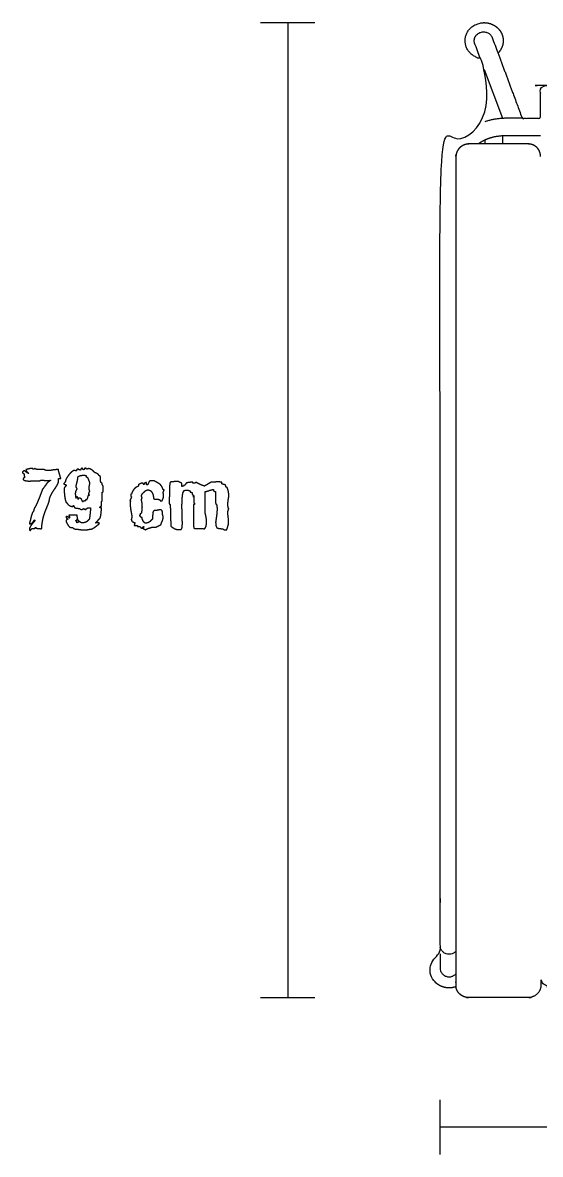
# Model space of a CAD drawing. Header units: millimetres. Extents: x 511 to 4583, y 596 to 2504.
# Drawn here: x 511 to 931, y 1587 to 2504 of the extents above; entities that cross this region are included whole.
import ezdxf

# ---------------------------------------------------------------- set-up
doc = ezdxf.new("R2010")
doc.units = ezdxf.units.MM
doc.layers.add('Inner', color=7, linetype='Continuous', true_color=0x3f00fe)
doc.layers.add('Outer', color=7, linetype='Continuous', true_color=0xbe00fe)

msp = doc.modelspace()

# ---------------------------------------------------------------- linework, layer by layer
at = {"layer": 'Inner'}
for p, q in [((725.76, 2503.49), (725.66, 1713.49)), ((900.07, 2405.21), (900.04, 2412.1)), ((885.49, 2408.3), (885.5, 2405.22)), ((1579.28, 1608.47), (849.28, 1608.56))]:
    msp.add_line(p, q, dxfattribs=at)
for points in [[(747.69, 2503.49), (703.64, 2503.48)], [(899.97, 2425.87), (885.28, 2465.28)], [(747.69, 1713.49), (703.64, 1713.48)], [(849.29, 1586.54), (849.28, 1630.59)]]:
    msp.add_lwpolyline(points, dxfattribs=at)
for points, degree, knots in [([(881.85, 2474.47), (880.3, 2478.65), (878.74, 2482.82), (877.18, 2486.99), (877.09, 2487.3), (876.92, 2488.11), (876.87, 2489.46), (877.13, 2490.74), (877.51, 2491.71), (878, 2492.64), (878.8, 2493.68), (880.04, 2494.74), (881, 2495.25), (881.49, 2495.45), (882.28, 2495.76), (883.6, 2496.06), (885.35, 2496.01), (887.06, 2495.68), (888.63, 2494.93), (889.95, 2493.82), (890.79, 2492.8), (891.23, 2492), (891.41, 2491.56), (893, 2487.3), (894.59, 2483.04), (896.18, 2478.77)], 3, [0, 0, 0, 0, 1, 1, 1, 1.04279, 1.112235, 1.181679, 1.216401, 1.251123, 1.320568, 1.390012, 1.459457, 1.459457, 1.459457, 1.570568, 1.626123, 1.681679, 1.79279, 1.848346, 1.903901, 1.968441, 1.968441, 1.968441, 2.968441, 2.968441, 2.968441, 2.968441]), ([(915.86, 2426), (908.47, 2426), (901.08, 2425.99), (892.92, 2425.66), (885.43, 2423.21)], 2, [0, 0, 0, 1, 1, 1.587025, 1.587025, 1.587025]), ([(880.01, 2405.23), (883.02, 2407.42), (889.98, 2410.48), (897.46, 2411.9), (901.26, 2412.16), (915.9, 2412.17), (930.54, 2412.18)], 2, [0, 0, 0, 1, 2, 3, 3, 4, 4, 4]), ([(512.1, 2140.51), (511.76, 2140.17), (511.42, 2140.06), (511.08, 2139.96), (510.74, 2139.62)], 2, [56, 56, 56, 57, 57, 58, 58, 58]), ([(510.74, 2138.67), (511.08, 2138.32), (511.42, 2138.22), (511.76, 2138.12), (512.1, 2137.78)], 2, [59, 59, 59, 60, 60, 61, 61, 61]), ([(515.31, 2138.26), (514.62, 2138.6), (513.87, 2139.21), (513.12, 2139.83), (512.1, 2140.51)], 2, [54, 54, 54, 55, 55, 56, 56, 56]), ([(518.92, 2142.35), (517.56, 2142.35), (516.19, 2142.04), (514.83, 2141.74), (513.46, 2141.39)], 2, [49, 49, 49, 50, 50, 51, 51, 51]), ([(513.46, 2141.39), (513.81, 2140.03), (514.28, 2139.48), (514.76, 2138.94), (515.78, 2138.26)], 2, [51, 51, 51, 52, 52, 53, 53, 53]), ([(520.76, 2142.35), (520.15, 2141.74), (519.47, 2141.74), (518.92, 2141.74), (518.92, 2142.35)], 2, [47, 47, 47, 48, 48, 49, 49, 49]), ([(527.99, 2141.39), (527.72, 2141.39), (527, 2141.36), (526.29, 2141.33), (525.33, 2141.33), (523.97, 2141.33), (522.57, 2141.5), (521.17, 2141.67), (520.76, 2142.35)], 2, [43, 43, 43, 44, 44, 45, 45, 46, 46, 47, 47, 47]), ([(530.24, 2140.51), (529.56, 2140.85), (529.12, 2140.95), (528.68, 2141.05), (527.99, 2141.39)], 2, [41, 41, 41, 42, 42, 43, 43, 43]), ([(539.79, 2141.39), (537.41, 2141.39), (535.02, 2140.95), (532.63, 2140.51), (530.24, 2140.51)], 2, [39, 39, 39, 40, 40, 41, 41, 41]), ([(540.34, 2138.8), (540.2, 2139.35), (540.07, 2139.76), (539.93, 2140.17), (539.79, 2140.51)], 2, [36, 36, 36, 37, 37, 38, 38, 38]), ([(552.55, 2140.78), (551.32, 2140.23), (550.06, 2139.08), (548.8, 2137.92), (547.74, 2136.52), (546.68, 2135.12), (546, 2133.69), (545.32, 2132.25), (545.32, 2131.23)], 2, [113, 113, 113, 114, 114, 115, 115, 116, 116, 117, 117, 117]), ([(554.39, 2140.3), (553.64, 2140.3), (553.27, 2140.54), (552.89, 2140.78), (552.55, 2140.78)], 2, [111, 111, 111, 112, 112, 113, 113, 113]), ([(556.17, 2141.67), (555.14, 2141.67), (554.77, 2141.5), (554.39, 2141.33), (554.39, 2140.3)], 2, [109, 109, 109, 110, 110, 111, 111, 111]), ([(556.92, 2141.19), (556.85, 2141.26), (556.64, 2141.26), (556.17, 2141.26), (556.17, 2141.67)], 2, [107, 107, 107, 108, 108, 109, 109, 109]), ([(559.37, 2142.62), (558.35, 2142.28), (558.11, 2142.04), (557.87, 2141.8), (557.53, 2140.78)], 2, [104, 104, 104, 105, 105, 106, 106, 106]), ([(561.15, 2142.62), (560.8, 2141.87), (560.7, 2141.74), (560.6, 2141.6), (560.26, 2141.26)], 2, [100, 100, 100, 101, 101, 102, 102, 102]), ([(562.85, 2141.67), (562.58, 2141.67), (562.51, 2141.8), (562.44, 2141.94), (562.1, 2142.62)], 2, [97, 97, 97, 98, 98, 99, 99, 99]), ([(569.33, 2138.94), (569.06, 2139.21), (568.55, 2139.72), (568.03, 2140.23), (567.35, 2140.78), (566.67, 2141.33), (565.89, 2141.74), (565.1, 2142.14), (564.35, 2142.14), (563.46, 2142.14), (562.99, 2141.67)], 2, [91, 91, 91, 92, 92, 93, 93, 94, 94, 95, 95, 96, 96, 96]), ([(572.95, 2136.28), (572.26, 2137.3), (571.65, 2137.78), (571.04, 2138.26), (569.33, 2138.94)], 2, [89, 89, 89, 90, 90, 91, 91, 91]), ([(512.58, 2135.53), (512.17, 2134.85), (511.69, 2134.57), (511.21, 2134.3), (511.21, 2133.28)], 2, [63, 63, 63, 64, 64, 65, 65, 65]), ([(511.21, 2133.28), (512.3, 2132.53), (513.53, 2132.32), (514.76, 2132.12), (516.06, 2132.12), (517.63, 2132.12), (519.16, 2132.25), (520.69, 2132.39), (522.2, 2132.39), (522.6, 2132.39), (523.05, 2132.39), (523.49, 2132.39), (523.9, 2132.32)], 2, [65, 65, 65, 66, 66, 67, 67, 68, 68, 69, 69, 70, 70, 71, 71, 71]), ([(523.9, 2132.32), (524.65, 2132.32), (525.06, 2132.56), (525.47, 2132.8), (526.15, 2132.8), (527.11, 2132.8), (528.37, 2132.66), (529.63, 2132.53), (531, 2132.53), (532.56, 2132.53), (533.45, 2132.8)], 2, [71, 71, 71, 72, 72, 73, 73, 74, 74, 75, 75, 76, 76, 76]), ([(530.72, 2130.55), (530.38, 2130.21), (529.84, 2129.46), (529.29, 2128.71), (528.68, 2127.82), (528.06, 2126.93), (527.52, 2126.18), (526.97, 2125.43), (526.63, 2125.09)], 2, [-16, -16, -16, -15, -15, -14, -14, -13, -13, -12, -12, -12]), ([(533.01, 2132.42), (532.56, 2132.05), (532.05, 2131.67), (531.54, 2131.3), (531.13, 2130.96), (530.72, 2130.62), (530.72, 2130.55)], 2, [-19, -19, -19, -18, -18, -17, -17, -16, -16, -16]), ([(532.56, 2117.86), (533.31, 2120.18), (534.54, 2122.23), (535.77, 2124.27), (536.96, 2126.01), (538.16, 2127.75), (539.01, 2129.25), (539.86, 2130.75), (539.86, 2132.05), (539.86, 2132.59), (539.79, 2132.8)], 2, [23, 23, 23, 24, 24, 25, 25, 26, 26, 27, 27, 28, 28, 28]), ([(539.86, 2134.1), (540.41, 2134.16), (540.85, 2134.16), (541.3, 2134.16), (541.64, 2134.16)], 2, [29, 29, 29, 30, 30, 31, 31, 31]), ([(541.7, 2134.1), (541.7, 2134.16), (541.5, 2134.85), (541.3, 2135.53), (541.02, 2136.48)], 2, [33, 33, 33, 34, 34, 35, 35, 35]), ([(543.96, 2129.87), (544.64, 2129.53), (545.08, 2129.42), (545.52, 2129.32), (546.21, 2128.98)], 2, [118, 118, 118, 119, 119, 120, 120, 120]), ([(546.21, 2128.98), (545.87, 2127.96), (545.29, 2127.48), (544.71, 2127), (544.36, 2126.25)], 2, [120, 120, 120, 121, 121, 122, 122, 122]), ([(555.28, 2135.32), (555.28, 2133.62), (554.77, 2131.71), (554.26, 2129.8), (553.91, 2128.09)], 2, [87, 87, 87, 88, 88, 89, 89, 89]), ([(553.91, 2128.09), (553.91, 2127.41), (553.98, 2127.21), (554.05, 2127), (554.39, 2126.25)], 2, [89, 89, 89, 90, 90, 91, 91, 91]), ([(562.51, 2136.28), (561.15, 2136.55), (559.92, 2136.55), (558.76, 2136.55), (557.7, 2136.28), (556.64, 2136.01), (555.28, 2135.32)], 2, [84, 84, 84, 85, 85, 86, 86, 87, 87, 87]), ([(563.87, 2134.44), (563.53, 2134.78), (563.19, 2134.88), (562.85, 2134.98), (562.51, 2135.32)], 2, [81, 81, 81, 82, 82, 83, 83, 83]), ([(565.24, 2130.82), (564.9, 2131.84), (564.56, 2132.63), (564.21, 2133.41), (563.87, 2134.44)], 2, [79, 79, 79, 80, 80, 81, 81, 81]), ([(565.24, 2124), (564.9, 2124.55), (564.76, 2125.13), (564.62, 2125.71), (564.62, 2126.25), (564.62, 2127.41), (564.93, 2128.57), (565.24, 2129.73), (565.24, 2130.82)], 2, [75, 75, 75, 76, 76, 77, 77, 78, 78, 79, 79, 79]), ([(575.2, 2130.34), (574.31, 2130.68), (574.07, 2131.44), (573.83, 2132.19), (573.83, 2133), (573.83, 2133.48), (573.87, 2133.96), (573.9, 2134.44), (573.9, 2134.85), (573.9, 2135.46), (573.73, 2135.87), (573.56, 2136.28), (572.95, 2136.28)], 2, [83, 83, 83, 84, 84, 85, 85, 86, 86, 87, 87, 88, 88, 89, 89, 89]), ([(576.15, 2128.09), (575.4, 2128.77), (575.3, 2129.22), (575.2, 2129.66), (575.2, 2130.34)], 2, [81, 81, 81, 82, 82, 83, 83, 83]), ([(576.15, 2123.52), (575.95, 2124.2), (575.95, 2124.89), (575.95, 2125.64), (576.05, 2126.39), (576.15, 2127.14), (576.15, 2128.09)], 2, [78, 78, 78, 79, 79, 80, 80, 81, 81, 81]), ([(604.46, 2127.68), (603.44, 2127.55), (602.52, 2126.87), (601.6, 2126.18), (600.88, 2125.26), (600.16, 2124.34), (599.69, 2123.28), (599.21, 2122.23), (599, 2121.41)], 2, [78, 78, 78, 79, 79, 80, 80, 81, 81, 82, 82, 82]), ([(604.87, 2129.53), (604.87, 2129.18), (604.66, 2128.6), (604.46, 2128.02), (604.46, 2127.68)], 2, [76, 76, 76, 77, 77, 78, 78, 78]), ([(608.48, 2130.41), (608.35, 2130.48), (607.87, 2130.48), (607.46, 2130.48), (606.64, 2130.14)], 2, [72, 72, 72, 73, 73, 74, 74, 74]), ([(608.96, 2129.05), (608.96, 2129.39), (608.72, 2129.73), (608.48, 2130.07), (608.48, 2130.41)], 2, [70, 70, 70, 71, 71, 72, 72, 72]), ([(611.21, 2130.82), (610.19, 2130.82), (609.75, 2130.45), (609.3, 2130.07), (608.96, 2129.05)], 2, [68, 68, 68, 69, 69, 70, 70, 70]), ([(613.87, 2132.19), (613.19, 2131.5), (612.82, 2130.79), (612.44, 2130.07), (612.1, 2129.05)], 2, [64, 64, 64, 65, 65, 66, 66, 66]), ([(624.72, 2125.02), (624.31, 2126.25), (623.87, 2127.14), (623.42, 2128.02), (622.88, 2128.67), (622.33, 2129.32), (621.65, 2129.8), (620.97, 2130.28), (620.08, 2130.75)], 2, [58, 58, 58, 59, 59, 60, 60, 61, 61, 62, 62, 62]), ([(630.31, 2131.16), (629.63, 2127.07), (629.7, 2122.57), (629.77, 2118.07), (629.43, 2113.63)], 2, [108, 108, 108, 109, 109, 110, 110, 110]), ([(635.29, 2131.64), (634.13, 2131.64), (633.08, 2131.57), (632.02, 2131.5), (630.31, 2131.16)], 2, [106, 106, 106, 107, 107, 108, 108, 108]), ([(641.09, 2128.02), (640.75, 2128.02), (640.44, 2127.82), (640.14, 2127.62), (639.79, 2127.62)], 2, [101, 101, 101, 102, 102, 103, 103, 103]), ([(643.82, 2130.75), (643.14, 2130.07), (642.69, 2129.29), (642.25, 2128.5), (641.57, 2128.5), (641.23, 2128.5), (641.16, 2128.23)], 2, [97, 97, 97, 98, 98, 99, 99, 100, 100, 100]), ([(648.8, 2131.16), (647.43, 2131.16), (646.14, 2130.96), (644.84, 2130.75), (643.82, 2130.75)], 2, [95, 95, 95, 96, 96, 97, 97, 97]), ([(651.05, 2131.16), (651.05, 2130.82), (650.81, 2130.72), (650.57, 2130.62), (650.57, 2130.28)], 2, [91, 91, 91, 92, 92, 93, 93, 93]), ([(658.21, 2128.02), (657.94, 2128.02), (657.02, 2128.37), (656.1, 2128.71), (655.04, 2129.18), (653.98, 2129.66), (653.1, 2130.11), (652.21, 2130.55), (651.94, 2130.75)], 2, [86, 86, 86, 87, 87, 88, 88, 89, 89, 90, 90, 90]), ([(663.6, 2131.16), (662.24, 2130.48), (660.91, 2129.59), (659.58, 2128.71), (658.21, 2128.02)], 2, [84, 84, 84, 85, 85, 86, 86, 86]), ([(672.2, 2131.16), (670.83, 2131.37), (669.33, 2131.37), (667.9, 2131.37), (666.43, 2131.26), (664.97, 2131.16), (663.6, 2131.16)], 2, [81, 81, 81, 82, 82, 83, 83, 84, 84, 84]), ([(675.33, 2128.91), (674.31, 2129.25), (673.59, 2129.39), (672.88, 2129.53), (672.2, 2129.87)], 2, [78, 78, 78, 79, 79, 80, 80, 80]), ([(676.7, 2126.66), (676.02, 2127), (675.67, 2127.48), (675.33, 2127.96), (675.33, 2128.91)], 2, [76, 76, 76, 77, 77, 78, 78, 78]), ([(526.63, 2125.09), (526.42, 2124.27), (525.61, 2122.09), (524.79, 2119.91), (523.8, 2117.45), (522.81, 2115), (521.82, 2112.88), (520.83, 2110.77), (520.29, 2110.15)], 2, [-12, -12, -12, -11, -11, -10, -10, -9, -9, -8, -8, -8]), ([(544.36, 2126.25), (544.36, 2125.57), (544.47, 2123.66), (544.57, 2121.75), (544.84, 2119.7), (545.12, 2117.66), (545.56, 2116.05), (546, 2114.45), (546.68, 2114.45)], 2, [122, 122, 122, 123, 123, 124, 124, 125, 125, 126, 126, 126]), ([(554.8, 2125.84), (554.05, 2124.68), (553.74, 2123.8), (553.44, 2122.91), (553.44, 2121.95), (553.44, 2121.2), (553.57, 2120.28), (553.71, 2119.36), (553.91, 2118.13)], 2, [92, 92, 92, 93, 93, 94, 94, 95, 95, 96, 96, 96]), ([(554.39, 2118.88), (554.46, 2118.88), (554.6, 2119.23), (554.73, 2119.57), (554.8, 2119.57)], 2, [98, 98, 98, 99, 99, 100, 100, 100]), ([(563.46, 2117.66), (563.46, 2118.68), (563.74, 2119.4), (564.01, 2120.11), (564.35, 2120.79)], 2, [66, 66, 66, 67, 67, 68, 68, 68]), ([(564.83, 2120.79), (564.83, 2121.14), (564.69, 2121.14), (564.62, 2121.14), (564.56, 2121.07), (564.49, 2121), (564.42, 2121), (564.35, 2121), (564.35, 2121.27), (564.35, 2121.95), (564.62, 2122.64), (564.9, 2123.32), (565.24, 2124)], 2, [69, 69, 69, 70, 70, 71, 71, 72, 72, 73, 73, 74, 74, 75, 75, 75]), ([(575.2, 2123.11), (575.54, 2123.11), (575.67, 2123.15), (575.81, 2123.18), (576.15, 2123.52)], 2, [76, 76, 76, 77, 77, 78, 78, 78]), ([(599, 2119.16), (598.66, 2118.47), (598.36, 2117.72), (598.05, 2116.97), (597.71, 2116.02)], 2, [86, 86, 86, 87, 87, 88, 88, 88]), ([(598.59, 2119.57), (598.73, 2119.57), (598.8, 2119.5), (599, 2119.29), (599, 2119.16)], 2, [84, 84, 84, 85, 85, 86, 86, 86]), ([(607.12, 2116.43), (607.12, 2117.11), (607.36, 2117.72), (607.6, 2118.34), (607.6, 2118.68)], 2, [34, 34, 34, 35, 35, 36, 36, 36]), ([(607.6, 2118.68), (607.19, 2119.36), (607.19, 2120.04), (607.19, 2120.73), (607.56, 2121.34), (607.94, 2121.95), (608.45, 2122.5), (608.96, 2123.05), (609.58, 2123.52), (610.19, 2124), (610.74, 2124.55)], 2, [36, 36, 36, 37, 37, 38, 38, 39, 39, 40, 40, 41, 41, 41]), ([(610.74, 2124.55), (611.21, 2124.75), (611.66, 2124.82), (612.1, 2124.89), (612.51, 2124.89), (613.67, 2124.89), (614.49, 2124.2), (615.31, 2123.52), (615.82, 2122.5), (616.33, 2121.48), (616.6, 2120.21), (616.88, 2118.95), (617.01, 2117.79)], 2, [41, 41, 41, 42, 42, 43, 43, 44, 44, 45, 45, 46, 46, 47, 47, 47]), ([(623.76, 2116.02), (624.31, 2116.97), (624.69, 2118.13), (625.06, 2119.29), (625.06, 2120.45), (625.06, 2121.48), (624.72, 2122.29)], 2, [52, 52, 52, 53, 53, 54, 54, 55, 55, 55]), ([(624.72, 2122.29), (624.72, 2122.98), (624.99, 2123.62), (625.27, 2124.27), (625.61, 2125.02)], 2, [55, 55, 55, 56, 56, 57, 57, 57]), ([(639.79, 2110.9), (639.93, 2112.13), (639.97, 2113.8), (640, 2115.47), (640.1, 2117.25), (640.2, 2119.02), (640.41, 2120.69), (640.61, 2122.36), (641.09, 2123.52)], 2, [8, 8, 8, 9, 9, 10, 10, 11, 11, 12, 12, 12]), ([(641.57, 2124.41), (642.59, 2124.75), (643.68, 2124.75), (644.57, 2124.75), (645.35, 2124.55), (646.14, 2124.34), (646.55, 2124)], 2, [14, 14, 14, 15, 15, 16, 16, 17, 17, 17]), ([(646.55, 2123.11), (646.89, 2123.11), (647.26, 2123.05), (647.64, 2122.98), (648.32, 2122.64)], 2, [18, 18, 18, 19, 19, 20, 20, 20]), ([(658.69, 2123.52), (660.39, 2123.86), (662.07, 2124.44), (663.74, 2125.02), (665.44, 2125.36)], 2, [39, 39, 39, 40, 40, 41, 41, 41]), ([(665.44, 2125.36), (665.44, 2125.02), (665.48, 2124.68), (665.51, 2124.34), (665.85, 2124)], 2, [41, 41, 41, 42, 42, 43, 43, 43]), ([(665.85, 2124), (666.19, 2124), (666.36, 2123.76), (666.53, 2123.52), (667.22, 2123.52)], 2, [43, 43, 43, 44, 44, 45, 45, 45]), ([(667.22, 2123.52), (667.22, 2122.64), (667.11, 2121), (667.01, 2119.36), (667.01, 2117.59), (667.01, 2115.88), (667.22, 2114.48), (667.42, 2113.09), (668.1, 2112.74)], 2, [45, 45, 45, 46, 46, 47, 47, 48, 48, 49, 49, 49]), ([(678.06, 2120.38), (677.86, 2121.75), (677.75, 2122.53), (677.65, 2123.32), (677.52, 2123.9), (677.38, 2124.48), (677.21, 2125.06), (677.04, 2125.64), (676.7, 2126.66)], 2, [72, 72, 72, 73, 73, 74, 74, 75, 75, 76, 76, 76]), ([(677.58, 2110.02), (677.18, 2111.45), (677.18, 2113.15), (677.18, 2115), (677.48, 2116.84), (677.79, 2118.68), (678.06, 2120.38)], 2, [69, 69, 69, 70, 70, 71, 71, 72, 72, 72]), ([(520.29, 2110.15), (520.08, 2109.95), (519.98, 2109.44), (519.88, 2108.93), (519.74, 2108.38), (519.6, 2107.83), (519.43, 2107.39), (519.26, 2106.95), (518.92, 2106.95)], 2, [-8, -8, -8, -7, -7, -6, -6, -5, -5, -4, -4, -4]), ([(526.15, 2093.3), (526.36, 2096.71), (526.83, 2099.38), (527.31, 2102.04), (528.03, 2104.39), (528.74, 2106.74), (529.66, 2108.96), (530.59, 2111.18), (531.61, 2113.77)], 2, [17, 17, 17, 18, 18, 19, 19, 20, 20, 21, 21, 21]), ([(531.61, 2113.77), (531.95, 2114.79), (532.26, 2115.81), (532.56, 2116.84), (532.56, 2117.86)], 2, [21, 21, 21, 22, 22, 23, 23, 23]), ([(546.68, 2114.45), (547.37, 2113.09), (548.49, 2112.37), (549.62, 2111.65), (551.66, 2111.31)], 2, [126, 126, 126, 127, 127, 128, 128, 128]), ([(552.07, 2112.2), (552.55, 2110.84), (553.16, 2110.46), (553.78, 2110.08), (554.53, 2110.05), (555.28, 2110.02), (556.13, 2109.95), (556.98, 2109.88), (558.01, 2109.06)], 2, [130, 130, 130, 131, 131, 132, 132, 133, 133, 134, 134, 134]), ([(558.01, 2118.13), (558.01, 2117.79), (558.21, 2117.45), (558.42, 2117.11), (558.42, 2116.77)], 2, [108, 108, 108, 109, 109, 110, 110, 110]), ([(558.01, 2109.06), (558.69, 2109.06), (559.47, 2109.33), (560.26, 2109.61), (560.26, 2109.95)], 2, [-6, -6, -6, -5, -5, -4, -4, -4]), ([(558.42, 2116.77), (558.76, 2116.43), (558.89, 2116.09), (559.03, 2115.75), (559.37, 2115.41)], 2, [110, 110, 110, 111, 111, 112, 112, 112]), ([(559.37, 2115.41), (559.71, 2115.54), (559.92, 2115.71), (560.12, 2115.88), (560.36, 2116.02), (560.6, 2116.16), (560.97, 2116.22), (561.35, 2116.29), (562.1, 2116.29)], 2, [58, 58, 58, 59, 59, 60, 60, 61, 61, 62, 62, 62]), ([(560.26, 2109.95), (560.6, 2109.61), (560.97, 2109.33), (561.35, 2109.06), (562.1, 2109.06)], 2, [-4, -4, -4, -3, -3, -2, -2, -2]), ([(562.1, 2109.06), (562.1, 2109.4), (562.61, 2109.74), (563.12, 2110.08), (563.46, 2110.43)], 2, [-2, -2, -2, -1, -1, 0, 0, 0]), ([(565.72, 2110.43), (565.72, 2108.04), (565.44, 2105.68), (565.17, 2103.33), (564.83, 2101.35)], 2, [1, 1, 1, 2, 2, 3, 3, 3]), ([(573.42, 2110.43), (573.42, 2110.77), (573.66, 2111.07), (573.9, 2111.38), (573.9, 2111.72)], 2, [70, 70, 70, 71, 71, 72, 72, 72]), ([(573.42, 2101.76), (573.76, 2102.65), (573.94, 2103.33), (574.11, 2104.01), (574.24, 2104.9), (574.38, 2105.79), (574.48, 2107.08), (574.58, 2108.38), (574.79, 2110.43)], 2, [65, 65, 65, 66, 66, 67, 67, 68, 68, 69, 69, 69]), ([(598.12, 2116.02), (598.05, 2115.34), (598.01, 2114.72), (597.98, 2114.11), (597.98, 2113.5), (597.98, 2110.84), (598.46, 2108.31), (598.94, 2105.79), (599.48, 2102.92)], 2, [89, 89, 89, 90, 90, 91, 91, 92, 92, 93, 93, 93]), ([(607.12, 2106.06), (607.46, 2107.02), (607.63, 2108.35), (607.8, 2109.68), (607.8, 2111.04), (607.8, 2112.4), (607.63, 2113.84), (607.46, 2115.27), (607.12, 2116.43)], 2, [30, 30, 30, 31, 31, 32, 32, 33, 33, 34, 34, 34]), ([(617.01, 2117.79), (617.49, 2117.45), (618.27, 2117.45), (619.06, 2117.45), (619.88, 2117.42), (620.69, 2117.38), (621.41, 2117.11), (622.13, 2116.84), (622.47, 2116.02)], 2, [47, 47, 47, 48, 48, 49, 49, 50, 50, 51, 51, 51]), ([(629.43, 2113.63), (629.77, 2113.63), (629.87, 2113.56), (629.97, 2113.5), (630.31, 2113.15)], 2, [110, 110, 110, 111, 111, 112, 112, 112]), ([(630.31, 2113.15), (630.65, 2108.79), (630.72, 2104.46), (630.79, 2100.13), (630.79, 2095.62)], 2, [112, 112, 112, 113, 113, 114, 114, 114]), ([(640.2, 2101.01), (640.07, 2101.49), (640.03, 2102.99), (640, 2104.49), (640, 2106.13), (640, 2107.77), (639.97, 2109.16), (639.93, 2110.56), (639.79, 2110.9)], 2, [4, 4, 4, 5, 5, 6, 6, 7, 7, 8, 8, 8]), ([(668.1, 2112.74), (668.24, 2112.06), (668.31, 2111.21), (668.38, 2110.36), (668.38, 2109.4), (668.38, 2106.74), (667.97, 2103.84), (667.56, 2100.94), (667.22, 2098.76)], 2, [49, 49, 49, 50, 50, 51, 51, 52, 52, 53, 53, 53]), ([(677.11, 2107.36), (677.45, 2108.04), (677.58, 2108.65), (677.72, 2109.27), (678.06, 2109.61)], 2, [65, 65, 65, 66, 66, 67, 67, 67]), ([(518.92, 2106.95), (517.9, 2104.56), (517.39, 2102.17), (516.88, 2099.78), (516.19, 2097.4)], 2, [-4, -4, -4, -3, -3, -2, -2, -2]), ([(516.19, 2097.4), (517.56, 2097.4), (518.41, 2098.15), (519.26, 2098.9), (520.29, 2100.6)], 2, [-2, -2, -2, -1, -1, 0, 0, 0]), ([(520.76, 2100.13), (519.74, 2098.76), (518.55, 2097.4), (517.35, 2096.03), (516.67, 2094.67)], 2, [1, 1, 1, 2, 2, 3, 3, 3]), ([(546.21, 2100.4), (545.93, 2100.4), (545.93, 2099.92), (545.93, 2099.58), (546.04, 2099.2), (546.14, 2098.83), (546.21, 2098.62)], 2, [38, 38, 38, 39, 39, 40, 40, 41, 41, 41]), ([(546.21, 2103.6), (546.07, 2102.92), (546.07, 2102.85), (546.07, 2102.31), (546.31, 2102.07), (546.55, 2101.83), (546.82, 2101.69), (547.09, 2101.56), (547.33, 2101.52), (547.57, 2101.49), (547.57, 2101.35)], 2, [30, 30, 30, 31, 31, 32, 32, 33, 33, 34, 34, 35, 35, 35]), ([(547.23, 2101.22), (547.09, 2101.08), (546.82, 2100.91), (546.55, 2100.74), (546.21, 2100.4)], 2, [36, 36, 36, 37, 37, 38, 38, 38]), ([(548.8, 2102.79), (548.8, 2102.65), (548.83, 2102.55), (548.87, 2102.44), (548.87, 2102.38), (548.87, 2102.31), (548.94, 2102.24)], 2, [26, 26, 26, 27, 27, 28, 28, 29, 29, 29]), ([(553.91, 2099.99), (554.26, 2100.33), (554.53, 2100.43), (554.8, 2100.53), (554.8, 2100.88)], 2, [15, 15, 15, 16, 16, 17, 17, 17]), ([(559.37, 2098.15), (558.35, 2098.15), (557.6, 2098.69), (556.85, 2099.24), (556.17, 2099.99)], 2, [7, 7, 7, 8, 8, 9, 9, 9]), ([(564.83, 2101.35), (563.94, 2100.33), (563.43, 2099.78), (562.92, 2099.24), (562.41, 2098.93), (561.9, 2098.62), (561.21, 2098.49), (560.53, 2098.35), (559.37, 2098.15)], 2, [3, 3, 3, 4, 4, 5, 5, 6, 6, 7, 7, 7]), ([(569.81, 2098.15), (570.15, 2098.35), (570.69, 2098.93), (571.24, 2099.51), (571.79, 2100.16), (572.33, 2100.81), (572.78, 2101.29), (573.22, 2101.76), (573.42, 2101.76)], 2, [61, 61, 61, 62, 62, 63, 63, 64, 64, 65, 65, 65]), ([(599.48, 2102.92), (598.87, 2101.9), (598.87, 2100.94), (598.87, 2098.9), (601.73, 2098.42)], 2, [93, 93, 93, 94, 94, 95, 95, 95]), ([(607.6, 2102.51), (606.92, 2102.51), (606.34, 2103.26), (605.76, 2104.01), (605.76, 2104.76)], 2, [24, 24, 24, 25, 25, 26, 26, 26]), ([(606.23, 2104.76), (606.23, 2105.11), (606.3, 2105.41), (606.37, 2105.72), (606.71, 2106.06)], 2, [27, 27, 27, 28, 28, 29, 29, 29]), ([(608.48, 2099.31), (608.14, 2100.33), (607.87, 2101.05), (607.6, 2101.76), (607.6, 2102.51)], 2, [22, 22, 22, 23, 23, 24, 24, 24]), ([(616.12, 2101.56), (614.76, 2099.85), (613.5, 2098.93), (612.24, 2098.01), (609.85, 2098.01)], 2, [16, 16, 16, 17, 17, 18, 18, 18]), ([(616.6, 2107.42), (616.26, 2106.06), (616.19, 2104.66), (616.12, 2103.26), (616.12, 2101.56)], 2, [14, 14, 14, 15, 15, 16, 16, 16]), ([(624.24, 2104.76), (624.24, 2107.22), (623.8, 2108), (623.36, 2108.79), (622.4, 2108.79), (621.65, 2108.79), (620.63, 2108.52), (619.6, 2108.24), (618.24, 2108.24), (618.03, 2108.24), (617.86, 2108.28), (617.69, 2108.31), (617.49, 2108.31)], 2, [7, 7, 7, 8, 8, 9, 9, 10, 10, 11, 11, 12, 12, 13, 13, 13]), ([(622.88, 2096.65), (623.22, 2097.94), (623.94, 2099.55), (624.65, 2101.15), (624.65, 2102.85), (624.65, 2103.81), (624.24, 2104.76)], 2, [4, 4, 4, 5, 5, 6, 6, 7, 7, 7]), ([(639.32, 2092.9), (639.93, 2093.71), (640.1, 2095.08), (640.27, 2096.44), (640.27, 2097.87), (640.27, 2098.76), (640.24, 2099.55), (640.2, 2100.33), (640.2, 2101.01)], 2, [0, 0, 0, 1, 1, 2, 2, 3, 3, 4, 4, 4]), ([(658.21, 2093.37), (659.17, 2094.33), (659.51, 2095.76), (659.85, 2097.19), (659.85, 2098.9), (659.85, 2100.94), (659.47, 2102.99), (659.1, 2105.04), (658.69, 2106.4)], 2, [34, 34, 34, 35, 35, 36, 36, 37, 37, 38, 38, 38]), ([(677.58, 2096.99), (677.65, 2097.47), (677.69, 2097.94), (677.72, 2098.42), (677.72, 2098.97), (677.72, 2100.94), (677.41, 2103.06), (677.11, 2105.17), (677.11, 2107.36)], 2, [61, 61, 61, 62, 62, 63, 63, 64, 64, 65, 65, 65]), ([(516.67, 2094.67), (516.33, 2093.92), (516.26, 2093.34), (516.19, 2092.76), (516.19, 2092.42)], 2, [3, 3, 3, 4, 4, 5, 5, 5]), ([(517.08, 2092.01), (517.42, 2092.69), (517.76, 2093.07), (518.1, 2093.44), (518.44, 2093.78)], 2, [6, 6, 6, 7, 7, 8, 8, 8]), ([(520.76, 2093.78), (520.83, 2093.85), (520.87, 2093.92), (520.9, 2093.99), (520.97, 2094.05)], 2, [9, 9, 9, 10, 10, 11, 11, 11]), ([(520.97, 2094.05), (521.04, 2094.19), (521.1, 2094.36), (521.17, 2094.53), (521.17, 2094.67)], 2, [11, 11, 11, 12, 12, 13, 13, 13]), ([(521.17, 2094.67), (521.38, 2094.12), (521.99, 2093.92), (522.6, 2093.71), (523.36, 2093.65), (524.11, 2093.58), (524.86, 2093.54), (525.61, 2093.51), (526.15, 2093.3)], 2, [13, 13, 13, 14, 14, 15, 15, 16, 16, 17, 17, 17]), ([(546.21, 2098.62), (547.37, 2096.51), (548.22, 2095.49), (549.07, 2094.46), (550.37, 2094.46), (550.98, 2094.46), (551.19, 2094.53)], 2, [41, 41, 41, 42, 42, 43, 43, 44, 44, 44]), ([(551.19, 2094.53), (551.66, 2093.71), (552.72, 2093.41), (553.78, 2093.1), (554.87, 2093.03), (555.96, 2092.96), (556.88, 2092.96), (557.8, 2092.96), (558.01, 2092.69)], 2, [44, 44, 44, 45, 45, 46, 46, 47, 47, 48, 48, 48]), ([(556.17, 2099.03), (555.82, 2098.69), (555.48, 2098.59), (555.14, 2098.49), (554.8, 2098.15)], 2, [10, 10, 10, 11, 11, 12, 12, 12]), ([(558.01, 2092.69), (559.17, 2092.55), (559.92, 2092.55), (560.67, 2092.55), (561.28, 2092.55), (561.96, 2092.55), (562.44, 2092.59), (562.92, 2092.62), (563.43, 2092.72), (563.94, 2092.83), (564.56, 2092.93), (565.17, 2093.03), (566.12, 2093.17)], 2, [48, 48, 48, 49, 49, 50, 50, 51, 51, 52, 52, 53, 53, 54, 54, 54]), ([(566.12, 2093.17), (566.81, 2093.17), (567.9, 2093.82), (568.99, 2094.46), (570.08, 2095.28), (571.17, 2096.1), (571.99, 2096.82), (572.81, 2097.53), (572.95, 2097.67)], 2, [54, 54, 54, 55, 55, 56, 56, 57, 57, 58, 58, 58]), ([(572.95, 2097.67), (572.95, 2098.28), (572.13, 2098.28), (571.72, 2098.28), (571.14, 2098.22), (570.56, 2098.15), (569.81, 2098.15)], 2, [58, 58, 58, 59, 59, 60, 60, 61, 61, 61]), ([(601.25, 2096.17), (601.46, 2095.96), (601.87, 2095.96), (602.21, 2095.96), (602.75, 2096.07), (603.3, 2096.17), (603.98, 2096.17)], 2, [96, 96, 96, 97, 97, 98, 98, 99, 99, 99]), ([(605.76, 2095.28), (606.44, 2094.6), (606.75, 2094.26), (607.05, 2093.92), (608.01, 2093.92)], 2, [101, 101, 101, 102, 102, 103, 103, 103]), ([(608.01, 2094.05), (608.01, 2094.4), (608.14, 2094.67), (608.28, 2094.94), (608.96, 2095.28)], 2, [104, 104, 104, 105, 105, 106, 106, 106]), ([(608.96, 2094.8), (608.62, 2094.46), (608.55, 2094.33), (608.48, 2094.19), (608.48, 2093.51)], 2, [107, 107, 107, 108, 108, 109, 109, 109]), ([(608.48, 2093.51), (608.83, 2093.51), (609.37, 2093.2), (609.92, 2092.9), (610.26, 2092.55)], 2, [109, 109, 109, 110, 110, 111, 111, 111]), ([(609.85, 2098.01), (609.51, 2098.35), (609.41, 2098.62), (609.3, 2098.9), (608.96, 2098.9)], 2, [18, 18, 18, 19, 19, 20, 20, 20]), ([(610.26, 2092.55), (611.28, 2093.3), (612.34, 2093.68), (613.4, 2094.05), (614.76, 2094.4)], 2, [-5, -5, -5, -4, -4, -3, -3, -3]), ([(614.76, 2094.4), (615.51, 2094.67), (616.33, 2094.74), (617.15, 2094.8), (617.97, 2094.8)], 2, [-3, -3, -3, -2, -2, -1, -1, -1]), ([(618.85, 2094.8), (619.33, 2095.01), (619.98, 2095.32), (620.63, 2095.62), (621.21, 2095.93), (621.79, 2096.24), (622.26, 2096.44), (622.74, 2096.65), (622.88, 2096.65)], 2, [0, 0, 0, 1, 1, 2, 2, 3, 3, 4, 4, 4]), ([(630.79, 2095.62), (632.15, 2094.6), (633.25, 2093.92), (634.34, 2093.24), (635.7, 2092.9)], 2, [114, 114, 114, 115, 115, 116, 116, 116]), ([(649.21, 2098.35), (649.21, 2097.33), (649.28, 2096.27), (649.34, 2095.21), (649.69, 2093.85)], 2, [30, 30, 30, 31, 31, 32, 32, 32]), ([(649.69, 2093.85), (651.66, 2093.51), (653.95, 2093.61), (656.23, 2093.71), (658.21, 2093.37)], 2, [32, 32, 32, 33, 33, 34, 34, 34]), ([(667.22, 2098.76), (667.42, 2096.92), (667.52, 2095.93), (667.63, 2094.94), (668.14, 2094.43), (668.65, 2093.92), (669.77, 2093.75), (670.9, 2093.58), (673.08, 2093.37)], 2, [53, 53, 53, 54, 54, 55, 55, 56, 56, 57, 57, 57]), ([(673.08, 2093.37), (673.76, 2092.69), (674.48, 2092.59), (675.2, 2092.49), (676.22, 2092.49)], 2, [57, 57, 57, 58, 58, 59, 59, 59]), ([(676.22, 2092.49), (676.56, 2093.51), (676.9, 2094.57), (677.24, 2095.62), (677.58, 2096.99)], 2, [59, 59, 59, 60, 60, 61, 61, 61]), ([(862.1, 1751.08), (861.84, 1750.79), (861.25, 1750.23), (860.22, 1749.55), (858.69, 1748.87), (857.39, 1748.66), (856.56, 1748.66), (855.73, 1748.66), (854.44, 1748.87), (852.9, 1749.55), (851.51, 1750.48), (850.41, 1751.72), (849.86, 1752.83), (849.28, 1754.46)], 3, [0, 0, 0, 0, 0.0529011, 0.1084567, 0.1640122, 0.2751233, 0.2751233, 0.2751233, 0.3862345, 0.44179, 0.4973456, 0.6084567, 0.6640122, 0.6640122, 0.6640122, 0.6640122]), ([(849.28, 1749.04), (849.28, 1746.33), (849.28, 1743.63), (849.28, 1740.93), (849.28, 1739.36), (849.28, 1737.78), (849.28, 1736.21), (849.86, 1734.57), (850.41, 1733.47), (851.51, 1732.22), (852.9, 1731.3), (854.44, 1730.61), (855.73, 1730.4), (856.56, 1730.4), (857.39, 1730.4), (858.69, 1730.61), (860.22, 1731.3), (861.25, 1731.98), (861.84, 1732.53), (862.1, 1732.82)], 3, [0, 0, 0, 0, 1, 1, 1, 2, 2, 2, 2.055556, 2.166667, 2.222222, 2.277778, 2.388889, 2.388889, 2.388889, 2.5, 2.555556, 2.611111, 2.664012, 2.664012, 2.664012, 2.664012])]:
    msp.add_open_spline(points, degree=degree, knots=knots, dxfattribs=at)
msp.add_rational_spline([(930.57, 2395.15), (930.71, 2397.81), (929.73, 2400.31), (927.79, 2402.25), (925.85, 2404.18), (923.26, 2405.23), (920.45, 2405.23), (904.48, 2405.23), (888.52, 2405.23), (872.55, 2405.23), (866.56, 2405.05), (862.32, 2401.04), (862.1, 2395.36), (862.1, 2370.58), (862.1, 2345.8), (862.1, 2321.02), (862.1, 2296.24), (862.1, 2271.47), (862.1, 2246.69), (862.1, 2221.91), (862.1, 2197.13), (862.1, 2172.36), (862.1, 2147.58), (862.1, 2122.8), (862.1, 2098.02), (862.1, 2073.25), (862.1, 2048.47), (862.1, 2023.69), (862.1, 1998.91), (862.1, 1974.14), (862.1, 1949.36), (862.1, 1924.58), (862.1, 1899.8), (862.1, 1875.03), (862.1, 1850.25), (862.1, 1825.47), (862.1, 1800.69), (862.1, 1775.92), (862.1, 1751.14), (862.1, 1726.36), (862.1, 1726.14), (862.1, 1725.91), (862.1, 1725.69), (862.1, 1725.47), (862.1, 1725.25), (862.1, 1725.02), (862.1, 1724.8), (862.1, 1724.42), (862.1, 1723.92), (862.1, 1723.74), (862.1, 1723.29), (862.1, 1722.85), (862.1, 1722.4)], [1, 0.946114030605, 0.946114030605, 1, 0.946114030605, 0.946114030605, 1, 1, 1, 1, 0.82035129596, 0.82035129596, 1, 1, 1, 1, 1, 1, 1, 1, 1, 1, 1, 1, 1, 1, 1, 1, 1, 1, 1, 1, 1, 1, 1, 1, 1, 1, 1, 1, 1, 1, 1, 1, 1, 1, 1, 1, 1, 1, 1, 1, 1], degree=3, knots=[0, 0, 0, 0, 7.886702, 7.886702, 7.886702, 15.773403, 15.773403, 15.773403, 16.773403, 16.773403, 16.773403, 32.375905, 32.375905, 32.375905, 33.375905, 33.375905, 33.375905, 34.375905, 34.375905, 34.375905, 35.375905, 35.375905, 35.375905, 36.375905, 36.375905, 36.375905, 37.375905, 37.375905, 37.375905, 38.375905, 38.375905, 38.375905, 39.375905, 39.375905, 39.375905, 40.375905, 40.375905, 40.375905, 41.375905, 41.375905, 41.375905, 42.375905, 42.375905, 42.375905, 43.375905, 43.375905, 43.375905, 43.875905, 44.375905, 44.375905, 44.375905, 45.728315, 45.728315, 45.728315, 45.728315], dxfattribs=at)
for points in [[(510.74, 2139.62), (510.74, 2139.14), (510.74, 2138.67)], [(512.1, 2137.78), (512.1, 2136.89), (512.1, 2136.01)], [(515.78, 2138.26), (515.54, 2138.26), (515.31, 2138.26)], [(539.79, 2140.51), (539.79, 2140.95), (539.79, 2141.39)], [(541.02, 2136.48), (540.68, 2137.64), (540.34, 2138.8)], [(557.53, 2140.78), (557.22, 2140.99), (556.92, 2141.19)], [(559.37, 2141.67), (559.37, 2142.14), (559.37, 2142.62)], [(560.26, 2141.26), (559.82, 2141.46), (559.37, 2141.67)], [(562.1, 2142.62), (561.62, 2142.62), (561.15, 2142.62)], [(562.99, 2141.67), (562.92, 2141.67), (562.85, 2141.67)], [(512.1, 2136.01), (512.1, 2135.53), (512.58, 2135.53)], [(533.45, 2132.8), (533.23, 2132.61), (533.01, 2132.42)], [(539.79, 2132.8), (539.83, 2133.45), (539.86, 2134.1)], [(541.64, 2134.16), (541.64, 2134.1), (541.7, 2134.03)], [(541.7, 2134.03), (541.7, 2134.06), (541.7, 2134.1)], [(545.32, 2131.23), (544.57, 2130.62), (543.96, 2129.87)], [(562.51, 2135.32), (562.51, 2135.8), (562.51, 2136.28)], [(605.76, 2129.73), (605.35, 2129.53), (604.87, 2129.53)], [(606.64, 2130.14), (606.2, 2129.93), (605.76, 2129.73)], [(611.21, 2129.05), (611.21, 2129.93), (611.21, 2130.82)], [(612.1, 2129.05), (611.66, 2129.05), (611.21, 2129.05)], [(617.49, 2132.19), (615.68, 2132.19), (613.87, 2132.19)], [(620.08, 2130.75), (618.79, 2131.47), (617.49, 2132.19)], [(637.07, 2131.64), (636.18, 2131.64), (635.29, 2131.64)], [(639.79, 2130.28), (638.36, 2130.96), (637.07, 2131.64)], [(639.79, 2127.62), (639.79, 2128.95), (639.79, 2130.28)], [(641.16, 2128.23), (641.09, 2128.16), (641.09, 2128.02)], [(648.8, 2130.28), (648.8, 2130.72), (648.8, 2131.16)], [(650.57, 2130.28), (649.69, 2130.28), (648.8, 2130.28)], [(651.94, 2130.75), (651.49, 2130.96), (651.05, 2131.16)], [(672.2, 2129.87), (672.2, 2130.51), (672.2, 2131.16)], [(553.91, 2118.13), (554.15, 2118.58), (554.39, 2119.02)], [(554.39, 2126.25), (554.6, 2126.05), (554.8, 2125.84)], [(554.39, 2119.02), (554.39, 2118.95), (554.39, 2118.88)], [(554.8, 2119.57), (555.28, 2118.37), (555.76, 2117.18)], [(556.17, 2117.66), (556.17, 2118.1), (556.17, 2118.54)], [(556.17, 2118.54), (556.85, 2118.54), (557.53, 2118.54)], [(557.53, 2118.54), (557.53, 2118.34), (557.53, 2118.13)], [(564.35, 2120.79), (564.59, 2120.79), (564.83, 2120.79)], [(575.2, 2115.81), (575.2, 2119.46), (575.2, 2123.11)], [(599, 2121.41), (598.8, 2121.41), (598.59, 2121.41)], [(598.59, 2121.41), (598.59, 2120.49), (598.59, 2119.57)], [(625.61, 2125.02), (625.16, 2125.02), (624.72, 2125.02)], [(641.09, 2123.52), (641.33, 2123.52), (641.57, 2123.52)], [(641.57, 2123.52), (641.57, 2123.97), (641.57, 2124.41)], [(646.55, 2124), (646.55, 2123.56), (646.55, 2123.11)], [(648.32, 2122.64), (648.32, 2121.95), (648.32, 2121.27)], [(648.32, 2121.27), (648.94, 2121), (649.07, 2120.11)], [(649.07, 2120.11), (649.14, 2119.57), (649.21, 2119.02)], [(649.21, 2119.02), (649.21, 2119.43), (649.28, 2119.5)], [(649.28, 2119.5), (649.41, 2120.11), (649.69, 2120.38)], [(649.69, 2120.38), (649.69, 2117.45), (649.69, 2114.52)], [(658.69, 2106.4), (658.69, 2114.96), (658.69, 2123.52)], [(551.66, 2111.31), (551.66, 2111.76), (551.66, 2112.2)], [(551.66, 2112.2), (551.87, 2112.2), (552.07, 2112.2)], [(555.76, 2117.18), (555.76, 2117.42), (555.76, 2117.66)], [(555.76, 2117.66), (555.96, 2117.66), (556.17, 2117.66)], [(557.53, 2118.13), (557.77, 2118.13), (558.01, 2118.13)], [(562.1, 2116.29), (562.1, 2116.74), (562.1, 2117.18)], [(562.1, 2117.18), (562.54, 2117.18), (562.99, 2117.18)], [(562.99, 2117.18), (562.99, 2117.42), (562.99, 2117.66)], [(562.99, 2117.66), (563.23, 2117.66), (563.46, 2117.66)], [(563.46, 2110.43), (564.59, 2110.43), (565.72, 2110.43)], [(574.79, 2110.43), (574.11, 2110.43), (573.42, 2110.43)], [(573.9, 2111.72), (574.31, 2111.72), (574.72, 2111.72)], [(574.72, 2115.47), (574.96, 2115.64), (575.2, 2115.81)], [(574.72, 2111.72), (574.72, 2113.6), (574.72, 2115.47)], [(597.71, 2116.02), (597.91, 2116.02), (598.12, 2116.02)], [(622.47, 2116.02), (623.12, 2116.02), (623.76, 2116.02)], [(650.09, 2113.15), (649.65, 2113.15), (649.21, 2113.15)], [(649.21, 2113.15), (649.21, 2105.75), (649.21, 2098.35)], [(649.69, 2114.52), (649.89, 2114.31), (650.09, 2114.11)], [(650.09, 2114.11), (650.09, 2113.63), (650.09, 2113.15)], [(677.79, 2109.95), (677.72, 2110.02), (677.58, 2110.02)], [(678.06, 2109.61), (678.06, 2109.88), (677.79, 2109.95)], [(520.29, 2100.6), (520.52, 2100.36), (520.76, 2100.13)], [(548.94, 2102.24), (547.57, 2102.92), (546.21, 2103.6)], [(547.57, 2101.35), (547.78, 2101.35), (547.23, 2101.22)], [(548.46, 2104.49), (548.39, 2104.56), (548.32, 2104.56)], [(548.32, 2104.56), (548.32, 2104.53), (548.32, 2104.49)], [(548.32, 2104.49), (548.32, 2104.15), (548.53, 2103.67)], [(554.8, 2104.49), (551.63, 2104.49), (548.46, 2104.49)], [(548.53, 2103.67), (548.66, 2103.23), (548.8, 2102.79)], [(554.39, 2099.51), (553.91, 2099.51), (553.91, 2099.99)], [(555.28, 2102.24), (555.04, 2103.37), (554.8, 2104.49)], [(554.8, 2100.88), (555.28, 2100.64), (555.76, 2100.4)], [(555.28, 2101.76), (555.28, 2102), (555.28, 2102.24)], [(555.76, 2100.4), (555.52, 2101.08), (555.28, 2101.76)], [(556.17, 2099.99), (556.17, 2099.51), (556.17, 2099.03)], [(605.76, 2104.76), (606, 2104.76), (606.23, 2104.76)], [(606.71, 2106.06), (606.92, 2106.06), (607.12, 2106.06)], [(617.49, 2108.31), (617.05, 2107.87), (616.6, 2107.42)], [(516.19, 2092.42), (516.64, 2092.21), (517.08, 2092.01)], [(518.44, 2093.78), (519.6, 2093.78), (520.76, 2093.78)], [(554.8, 2099.51), (554.6, 2099.51), (554.39, 2099.51)], [(554.8, 2098.15), (554.8, 2098.83), (554.8, 2099.51)], [(601.73, 2098.42), (601.49, 2097.29), (601.25, 2096.17)], [(603.98, 2096.17), (603.98, 2095.73), (603.98, 2095.28)], [(603.98, 2095.28), (604.87, 2095.28), (605.76, 2095.28)], [(608.01, 2093.92), (608.01, 2093.99), (608.01, 2094.05)], [(608.96, 2099.31), (608.72, 2099.31), (608.48, 2099.31)], [(608.96, 2098.9), (608.96, 2099.1), (608.96, 2099.31)], [(608.96, 2095.28), (608.96, 2095.04), (608.96, 2094.8)], [(617.97, 2094.8), (618.41, 2094.8), (618.85, 2094.8)], [(635.7, 2092.9), (637.51, 2092.9), (639.32, 2092.9)]]:
    msp.add_open_spline(points, degree=2, dxfattribs=at)
at = {"layer": 'Outer'}
msp.add_rational_spline([(1497.66, 1728.59), (1497.66, 1727.79), (1497.66, 1726.17), (1497.66, 1724.55), (1497.66, 1723.74), (1497.66, 1723.07), (1497.66, 1722.4), (1498.74, 1713.62), (1508.06, 1713.53), (1532.06, 1713.53), (1556.05, 1713.53), (1565.37, 1713.62), (1566.46, 1722.4), (1569.21, 1721.38), (1575.12, 1721.4), (1580.58, 1723.55), (1584.85, 1727.42), (1587.34, 1732.53), (1587.62, 1738.13), (1585.69, 1743.43), (1581.87, 1747.7), (1579.28, 1749.04), (1579.28, 1752.3), (1579.28, 1755.56), (1579.28, 1758.22), (1579.28, 1763.55), (1579.28, 1768.88), (1579.28, 1774.2), (1579.28, 1779.53), (1579.28, 1784.85), (1579.28, 1790.18), (1579.28, 1795.5), (1579.28, 1798.17), (1579.28, 1937), (1579.28, 2075.84), (1579.28, 2225.86), (1579.28, 2375.87), (1579.1, 2389.1), (1565.3, 2412.04), (1548.4, 2421.49), (1543.13, 2423.21), (1543.2, 2444.24), (1543.28, 2465.28), (1544.99, 2469.88), (1546.71, 2474.47), (1547.66, 2474.7), (1548.62, 2474.93), (1549.78, 2475.41), (1550.94, 2475.89), (1552.01, 2476.55), (1553.08, 2477.2), (1554.02, 2478.02), (1554.96, 2478.83), (1555.75, 2479.78), (1556.53, 2480.73), (1557.15, 2481.79), (1557.76, 2482.85), (1558.18, 2483.98), (1558.6, 2485.12), (1558.82, 2486.31), (1559.04, 2487.5), (1559.05, 2488.71), (1559.07, 2489.91), (1558.87, 2491.1), (1558.67, 2492.3), (1558.27, 2493.45), (1557.87, 2494.59), (1557.28, 2495.66), (1556.69, 2496.73), (1555.92, 2497.69), (1555.15, 2498.65), (1554.23, 2499.48), (1553.31, 2500.31), (1551.66, 2501.27), (1550.01, 2502.23), (1548.09, 2502.78), (1546.17, 2503.33), (1544.9, 2503.43), (1543.63, 2503.53), (1542.37, 2503.44), (1541.1, 2503.34), (1539.87, 2503.04), (1538.63, 2502.75), (1537.47, 2502.27), (1536.31, 2501.79), (1535.24, 2501.13), (1534.17, 2500.47), (1533.23, 2499.66), (1532.29, 2498.85), (1531.5, 2497.9), (1530.71, 2496.95), (1530.1, 2495.89), (1529.49, 2494.83), (1529.07, 2493.69), (1528.65, 2492.56), (1528.43, 2491.36), (1528.21, 2490.17), (1528.2, 2488.97), (1528.18, 2487.77), (1528.38, 2486.57), (1528.58, 2485.38), (1528.98, 2484.23), (1529.38, 2483.08), (1529.97, 2482.01), (1530.56, 2480.95), (1531.33, 2479.98), (1532.11, 2479.02), (1532.24, 2478.9), (1532.38, 2478.77), (1522.54, 2452.39), (1512.7, 2426), (1505.36, 2426), (1498.02, 2426.01), (1498.02, 2438.26), (1498.02, 2450.52), (1496.82, 2451.86), (1493.1, 2452.49), (1489.46, 2452.79), (1487.62, 2452.85), (1350.95, 2452.85), (1214.28, 2452.85), (1077.61, 2452.85), (940.94, 2452.85), (939.1, 2452.79), (935.46, 2452.49), (931.74, 2451.86), (930.54, 2450.52), (930.54, 2438.26), (930.54, 2426.01), (923.2, 2426), (915.86, 2426), (906.02, 2452.39), (896.18, 2478.77), (896.31, 2478.9), (896.45, 2479.02), (897.22, 2479.98), (897.99, 2480.95), (898.59, 2482.01), (899.18, 2483.08), (899.58, 2484.23), (899.98, 2485.38), (900.18, 2486.57), (900.37, 2487.77), (900.36, 2488.97), (900.35, 2490.17), (900.13, 2491.36), (899.91, 2492.56), (899.49, 2493.69), (899.07, 2494.83), (898.46, 2495.89), (897.84, 2496.95), (897.06, 2497.9), (896.27, 2498.85), (895.33, 2499.66), (894.39, 2500.47), (893.32, 2501.13), (892.25, 2501.79), (891.09, 2502.27), (889.93, 2502.75), (888.69, 2503.04), (887.45, 2503.34), (886.19, 2503.44), (884.92, 2503.53), (883.66, 2503.43), (882.39, 2503.33), (880.47, 2502.78), (878.55, 2502.23), (876.9, 2501.27), (875.25, 2500.31), (874.33, 2499.48), (873.41, 2498.65), (872.64, 2497.69), (871.87, 2496.73), (871.28, 2495.66), (870.69, 2494.59), (870.29, 2493.45), (869.89, 2492.3), (869.69, 2491.1), (869.49, 2489.91), (869.5, 2488.71), (869.52, 2487.5), (869.74, 2486.31), (869.96, 2485.12), (870.38, 2483.98), (870.8, 2482.85), (871.41, 2481.79), (872.02, 2480.73), (872.81, 2479.78), (873.6, 2478.83), (874.54, 2478.02), (875.48, 2477.2), (876.55, 2476.55), (877.62, 2475.89), (878.78, 2475.41), (879.94, 2474.93), (880.9, 2474.7), (881.85, 2474.47), (883.57, 2469.88), (885.28, 2465.28), (885.36, 2444.24), (885.43, 2423.21), (880.16, 2421.49), (863.26, 2412.04), (849.46, 2389.1), (849.28, 2375.87), (849.28, 2225.86), (849.28, 2075.84), (849.28, 1937), (849.28, 1798.17), (849.28, 1795.5), (849.28, 1790.18), (849.28, 1784.85), (849.28, 1779.53), (849.28, 1774.2), (849.28, 1768.88), (849.28, 1763.55), (849.28, 1758.22), (849.28, 1755.56), (849.28, 1752.3), (849.28, 1749.04), (846.69, 1747.7), (842.87, 1743.43), (840.94, 1738.13), (841.22, 1732.53), (843.71, 1727.42), (847.97, 1723.55), (853.43, 1721.4), (859.35, 1721.38), (862.1, 1722.4), (863.19, 1713.62), (872.51, 1713.53), (896.5, 1713.53), (920.5, 1713.53), (929.81, 1713.62), (930.9, 1722.4), (930.9, 1723.07), (930.9, 1723.74), (930.9, 1724.55), (930.9, 1726.17), (930.9, 1727.79), (930.9, 1728.59), (931.53, 1726.51), (934.44, 1723.12), (938.66, 1721.46), (940.94, 1721.27), (979.52, 1721.27), (1018.09, 1721.27), (1116.18, 1721.27), (1214.28, 1721.27), (1312.37, 1721.27), (1410.47, 1721.27), (1449.04, 1721.27), (1487.62, 1721.27), (1489.89, 1721.46), (1494.12, 1723.12), (1497.03, 1726.51), (1497.66, 1728.59)], [1, 1, 1, 1, 1, 1, 1, 0.750554127142, 1, 1, 1, 0.750554127142, 1, 1, 1, 1, 1, 1, 1, 1, 1, 1, 1, 1, 1, 1, 1, 1, 1, 1, 1, 1, 1, 1, 1, 1, 1, 1, 1, 1, 1, 1, 1, 1, 1, 1, 1, 1, 1, 1, 1, 1, 1, 1, 1, 1, 1, 1, 1, 1, 1, 1, 1, 1, 1, 1, 1, 1, 1, 1, 1, 1, 1, 1, 1, 1, 1, 1, 1, 1, 1, 1, 1, 1, 1, 1, 1, 1, 1, 1, 1, 1, 1, 1, 1, 1, 1, 1, 1, 1, 1, 1, 1, 1, 1, 1, 1, 1, 1, 1, 1, 1, 1, 1, 1, 1, 1, 1, 1, 1, 1, 1, 1, 1, 1, 1, 1, 1, 1, 1, 1, 1, 1, 1, 1, 1, 1, 1, 1, 1, 1, 1, 1, 1, 1, 1, 1, 1, 1, 1, 1, 1, 1, 1, 1, 1, 1, 1, 1, 1, 1, 1, 1, 1, 1, 1, 1, 1, 1, 1, 1, 1, 1, 1, 1, 1, 1, 1, 1, 1, 1, 1, 1, 1, 1, 1, 1, 1, 1, 1, 1, 1, 1, 1, 1, 1, 1, 1, 1, 1, 1, 1, 1, 1, 1, 1, 1, 1, 1, 1, 1, 1, 1, 1, 1, 1, 1, 1, 1, 1, 1, 1, 1, 1, 1, 1, 1, 1, 1, 0.750554127142, 1, 1, 1, 0.750554127142, 1, 1, 1, 1, 1, 1, 1, 1, 1, 1, 1, 1, 1, 1, 1, 1, 1, 1, 1, 1, 1, 1, 1], degree=2, knots=[0, 0, 0, 1, 2, 3, 3, 4.35241, 4.35241, 19.035256, 19.035256, 20.035256, 20.035256, 34.718101, 34.718101, 35.718101, 36.718101, 37.718101, 38.718101, 39.718101, 40.718101, 41.718101, 42.716226, 42.716226, 43.716226, 43.716226, 44.716226, 45.716226, 46.716226, 47.716226, 48.716226, 49.716226, 50.716226, 51.716226, 51.716226, 52.716226, 52.716226, 53.716226, 53.716226, 54.716221, 55.716224, 56.1292, 56.1292, 57.1292, 57.1292, 58.1292, 58.1292, 59.1292, 59.1292, 60.1292, 60.1292, 61.1292, 61.1292, 62.1292, 62.1292, 63.1292, 63.1292, 64.1292, 64.1292, 65.1292, 65.1292, 66.1292, 66.1292, 67.1292, 67.1292, 68.1292, 68.1292, 69.1292, 69.1292, 70.1292, 70.1292, 71.1292, 71.1292, 72.1292, 72.1292, 73.1292, 73.1292, 74.1292, 74.1292, 75.1292, 75.1292, 76.1292, 76.1292, 77.1292, 77.1292, 78.1292, 78.1292, 79.1292, 79.1292, 80.1292, 80.1292, 81.1292, 81.1292, 82.1292, 82.1292, 83.1292, 83.1292, 84.1292, 84.1292, 85.1292, 85.1292, 86.1292, 86.1292, 87.1292, 87.1292, 88.1292, 88.1292, 89.1292, 89.1292, 90.1292, 90.1292, 91.1292, 91.1292, 92.1292, 92.1292, 93.1292, 93.1292, 94.1292, 95.1292, 96.1292, 96.1292, 97.1292, 97.1292, 98.1292, 98.1292, 99.1292, 100.1292, 101.1292, 101.1292, 102.1292, 102.1292, 103.1292, 103.1292, 104.1292, 104.1292, 105.1292, 105.1292, 106.1292, 106.1292, 107.1292, 107.1292, 108.1292, 108.1292, 109.1292, 109.1292, 110.1292, 110.1292, 111.1292, 111.1292, 112.1292, 112.1292, 113.1292, 113.1292, 114.1292, 114.1292, 115.1292, 115.1292, 116.1292, 116.1292, 117.1292, 117.1292, 118.1292, 118.1292, 119.1292, 119.1292, 120.1292, 120.1292, 121.1292, 121.1292, 122.1292, 122.1292, 123.1292, 123.1292, 124.1292, 124.1292, 125.1292, 125.1292, 126.1292, 126.1292, 127.1292, 127.1292, 128.1292, 128.1292, 129.1292, 129.1292, 130.1292, 130.1292, 131.1292, 131.1292, 132.1292, 132.1292, 133.1292, 133.1292, 134.1292, 134.1292, 135.1292, 135.1292, 136.1292, 136.1292, 137.1292, 137.1292, 138.1292, 138.1292, 138.542176, 139.54218, 140.542175, 140.542175, 141.542175, 141.542175, 142.542175, 142.542175, 143.542175, 144.542175, 145.542175, 146.542175, 147.542175, 148.542175, 149.542175, 150.542175, 150.542175, 151.542175, 151.542175, 152.5403, 153.5403, 154.5403, 155.5403, 156.5403, 157.5403, 158.5403, 159.5403, 159.5403, 174.223145, 174.223145, 175.223145, 175.223145, 189.905991, 189.905991, 191.258401, 191.258401, 192.258401, 193.258401, 194.258401, 194.258401, 195.249567, 196.249567, 197.249567, 197.249567, 198.249567, 198.249567, 199.249567, 199.249567, 200.249567, 200.249567, 201.249567, 201.249567, 202.249567, 203.249567, 204.240733, 204.240733, 204.240733], dxfattribs=at)

doc.saveas('drawing.dxf')
